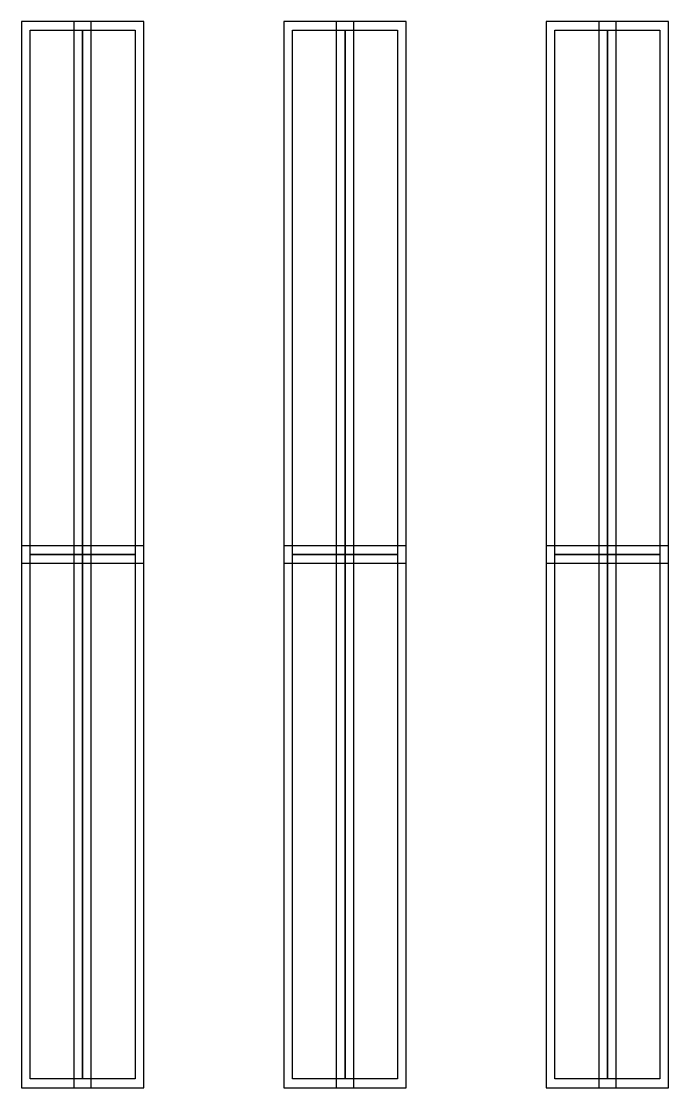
# Model space of a CAD drawing. Extents: x 2217 to 2324, y 363 to 419.
# Drawn here: x 2239.53 to 2243.23, y 403.22 to 409.32 of the extents above; entities that cross this region are included whole.
import ezdxf

# ---------------------------------------------------------------- set-up
doc = ezdxf.new("R2010")
doc.units = 0
doc.header["$LTSCALE"] = 12
doc.header["$MEASUREMENT"] = 0
doc.layers.add('ANAQUELES', color=2, linetype='CONTINUOUS')

msp = doc.modelspace()

# ---------------------------------------------------------------- linework, layer by layer
at = {"layer": 'ANAQUELES', "color": 8}
for points in [[(2239.5265, 409.3241), (2239.5265, 406.2241), (2239.9265, 406.2241), (2239.9265, 409.3241)], [(2239.8265, 409.3241), (2239.8265, 406.2241), (2240.2265, 406.2241), (2240.2265, 409.3241)], [(2241.0265, 409.3241), (2241.0265, 406.2241), (2241.4265, 406.2241), (2241.4265, 409.3241)], [(2241.3265, 409.3241), (2241.3265, 406.2241), (2241.7265, 406.2241), (2241.7265, 409.3241)], [(2242.5265, 409.3241), (2242.5265, 406.2241), (2242.9265, 406.2241), (2242.9265, 409.3241)], [(2242.8265, 409.3241), (2242.8265, 406.2241), (2243.2265, 406.2241), (2243.2265, 409.3241)], [(2239.5265, 406.3241), (2239.5265, 403.2241), (2239.9265, 403.2241), (2239.9265, 406.3241)], [(2239.8265, 406.3241), (2239.8265, 403.2241), (2240.2265, 403.2241), (2240.2265, 406.3241)], [(2241.0265, 406.3241), (2241.0265, 403.2241), (2241.4265, 403.2241), (2241.4265, 406.3241)], [(2241.3265, 406.3241), (2241.3265, 403.2241), (2241.7265, 403.2241), (2241.7265, 406.3241)], [(2242.5265, 406.3241), (2242.5265, 403.2241), (2242.9265, 403.2241), (2242.9265, 406.3241)], [(2242.8265, 406.3241), (2242.8265, 403.2241), (2243.2265, 403.2241), (2243.2265, 406.3241)]]:
    msp.add_lwpolyline(points, close=True, dxfattribs=at)
at = {"layer": 'ANAQUELES'}
for points in [[(2239.8765, 409.2741), (2239.8765, 406.2741), (2239.5765, 406.2741), (2239.5765, 409.2741)], [(2240.1765, 409.2741), (2240.1765, 406.2741), (2239.8765, 406.2741), (2239.8765, 409.2741)], [(2241.3765, 409.2741), (2241.3765, 406.2741), (2241.0765, 406.2741), (2241.0765, 409.2741)], [(2241.6765, 409.2741), (2241.6765, 406.2741), (2241.3765, 406.2741), (2241.3765, 409.2741)], [(2242.8765, 409.2741), (2242.8765, 406.2741), (2242.5765, 406.2741), (2242.5765, 409.2741)], [(2243.1765, 409.2741), (2243.1765, 406.2741), (2242.8765, 406.2741), (2242.8765, 409.2741)], [(2239.8765, 406.2741), (2239.8765, 403.2741), (2239.5765, 403.2741), (2239.5765, 406.2741)], [(2240.1765, 406.2741), (2240.1765, 403.2741), (2239.8765, 403.2741), (2239.8765, 406.2741)], [(2241.3765, 406.2741), (2241.3765, 403.2741), (2241.0765, 403.2741), (2241.0765, 406.2741)], [(2241.6765, 406.2741), (2241.6765, 403.2741), (2241.3765, 403.2741), (2241.3765, 406.2741)], [(2242.8765, 406.2741), (2242.8765, 403.2741), (2242.5765, 403.2741), (2242.5765, 406.2741)], [(2243.1765, 406.2741), (2243.1765, 403.2741), (2242.8765, 403.2741), (2242.8765, 406.2741)]]:
    msp.add_lwpolyline(points, close=True, dxfattribs=at)

doc.saveas('drawing.dxf')
